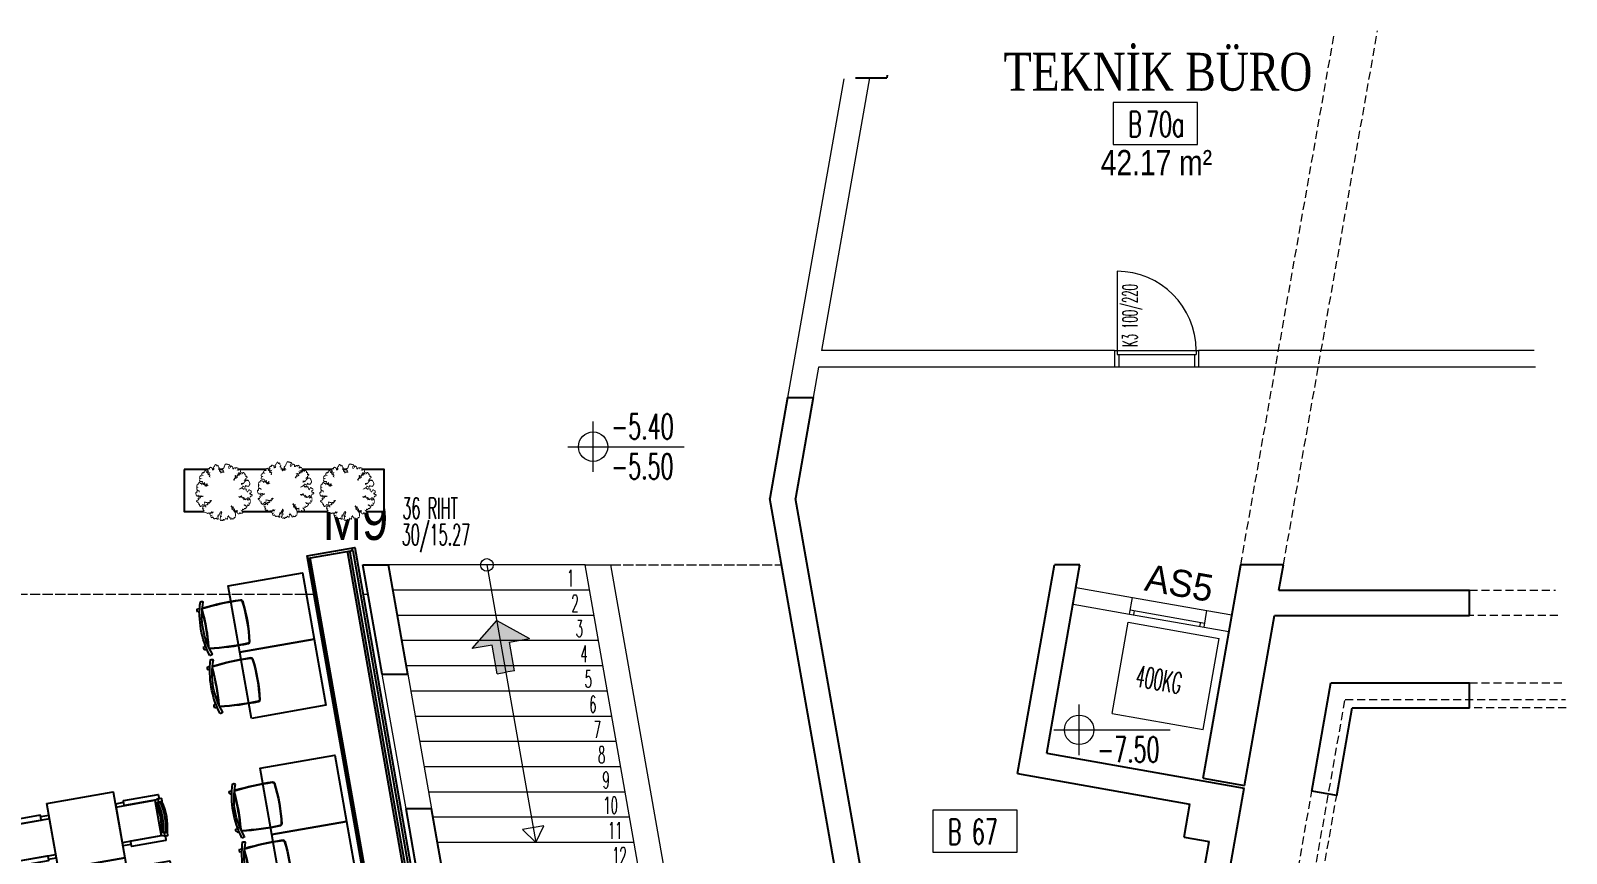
# Model space of a CAD drawing. Header units: millimetres. Extents: x 24907 to 30960, y 3978 to 9944.
# Drawn here: x 28677 to 30503, y 8967 to 9944 of the extents above; entities that cross this region are included whole.
import ezdxf
from ezdxf.enums import TextEntityAlignment as Align

# ---------------------------------------------------------------- set-up
doc = ezdxf.new("R2010")
doc.units = ezdxf.units.MM
doc.set_wipeout_variables(frame=1)
for name, pattern in [('ACAD_ISO02W100', [15, 12, -3]), ('DOT', [6.35, 0, -6.35]), ('HIDDEN', [9.525, 6.35, -3.175])]:
    doc.linetypes.add(name, pattern=pattern)
for name, color, linetype in [('7-DEC-FURN', 8, 'Continuous'), ('A-bitki', 252, 'Continuous'), ('A-tefris', 31, 'Continuous'), ('A-wipeout', 120, 'Continuous')]:
    doc.layers.add(name, color=color, linetype=linetype)
for name, color, linetype, lineweight in [('dv', 1, 'Continuous', 20), ('iz', 241, 'DOT', 13), ('kl', 5, 'Continuous', 25), ('KP', 102, 'Continuous', 5), ('MER', 132, 'Continuous', 9), ('ok', 152, 'Continuous', 13), ('P', 121, 'HIDDEN', 13), ('PN', 90, 'Continuous', 9), ('PR', 200, 'Continuous', 13), ('y2', 52, 'Continuous', 13), ('y3', 3, 'Continuous', 13), ('y4', 4, 'Continuous', 13), ('y5', 170, 'Continuous', 13)]:
    doc.layers.add(name, color=color, linetype=linetype, lineweight=lineweight)
doc.layers.add('M2', color=6, linetype='Continuous', lineweight=15, plot=False)
doc.styles.add('ARIAL', font='arial.ttf', dxfattribs={"width": 0.6, "height": 50})
doc.styles.add('GOTİC', font='bgothm.ttf', dxfattribs={"height": 20})
doc.styles.add('OLCUı100', font='romanstw.shx', dxfattribs={"width": 0.6, "height": 20})
doc.styles.add('TROMANS', font='romanstw.shx', dxfattribs={"width": 0.6, "height": 60})
doc.styles.add('yazi', font='times.ttf', dxfattribs={"height": 0.5})

# ---------------------------------------------------------------- blocks, each defined once
blk = doc.blocks.new('OKK')
at = {"layer": 'dv'}
for p, q in [((-115.2, -92.2), (0, 0)), ((0, 0), (115.2, -92.2)), ((-34.6, -92.2), (-115.2, -92.2)), ((-34.6, -207.4), (-34.6, -92.2)), ((34.6, -92.2), (115.2, -92.2)), ((34.6, -207.4), (34.6, -92.2)), ((-34.6, -207.4), (0, -207.4)), ((34.6, -207.4), (0, -207.4))]:
    blk.add_line(p, q, dxfattribs=at)
blk = doc.blocks.new('A$C6A431205')
at = {"layer": 'ok'}
blk.add_hatch(color=256, dxfattribs=at).paths.add_polyline_path([(-31.8, 37.1), (-7.7, 35.2), (-10.3, 0.8), (0, 0), (10.3, -0.8), (13, 33.7), (37.1, 31.8), (4.7, 62)])
at = {"layer": 'ok', "xscale": 0.3000000000276813, "yscale": 0.3000000000276813, "zscale": 0.3000000000276813, "rotation": 355.6645670049785}
blk.add_blockref('OKK', (4.7, 62), dxfattribs=at)
blk = doc.blocks.new('saksı2')
blk.add_wipeout([(138961.9, 69047.1), (138961.9, 68996.9), (139199.8, 68996.9), (139199.8, 69047.1)]).dxf.layer = 'A-wipeout'
at = {"ltscale": 100}
blk.add_lwpolyline([(139199.8, 68996.9), (139199.8, 69047.1), (138961.9, 69047.1), (138961.9, 68996.9)], close=True, dxfattribs=at)
blk = doc.blocks.new('WERGG')
for points in [[(-30.77, 3.19), (-30.79, 3.1), (-30.71, 3.01), (-30.76, 2.92), (-30.86, 2.96), (-30.87, 2.84), (-31.02, 2.84), (-31.12, 2.71), (-31.22, 2.81), (-31.34, 2.7), (-31.42, 2.73), (-31.36, 2.6), (-31.5, 2.54), (-31.34, 2.45), (-31.22, 2.35), (-31.15, 2.43), (-31.02, 2.38), (-30.99, 2.27), (-31, 2.18), (-31.15, 2.2), (-31.22, 2.07), (-31.2, 2), (-31.1, 2.04), (-31.09, 1.88), (-31, 1.83), (-30.97, 1.93), (-30.89, 1.93), (-30.89, 1.83), (-30.79, 1.91), (-30.87, 2.08), (-30.69, 1.96), (-30.57, 2.07), (-30.46, 2), (-30.36, 2.08), (-30.4, 1.9), (-30.54, 1.96), (-30.57, 1.8), (-30.72, 1.78), (-30.78, 1.67), (-30.93, 1.63), (-30.87, 1.51), (-30.75, 1.55), (-30.73, 1.37), (-30.66, 1.29), (-30.47, 1.45), (-30.54, 1.25), (-30.43, 1.22), (-30.43, 1.11), (-30.32, 1.08), (-30.22, 1.32), (-30.2, 1.14), (-30.06, 1.08), (-30.02, 1.36), (-29.85, 1.39), (-29.94, 1.55), (-29.69, 1.62), (-29.84, 1.72), (-29.77, 1.82), (-29.65, 1.79), (-29.62, 1.91), (-29.52, 1.69), (-29.55, 1.53), (-29.67, 1.5), (-29.69, 1.36), (-29.77, 1.4), (-29.65, 1.24), (-29.79, 1.22), (-29.75, 1.13), (-29.86, 1.04), (-29.72, 1), (-29.69, 0.89), (-29.53, 0.85), (-29.43, 1), (-29.44, 0.85), (-29.29, 0.85), (-29.18, 0.97), (-29.2, 1.07), (-29.1, 1.05), (-29.08, 1.11), (-28.99, 1.04), (-29.09, 0.99), (-29.11, 0.85), (-28.93, 0.85), (-28.97, 0.75), (-28.81, 0.79), (-28.72, 0.81), (-28.72, 0.97), (-28.78, 1), (-28.64, 1.01), (-28.75, 1.06), (-28.69, 1.1), (-28.75, 1.22), (-28.67, 1.28), (-28.72, 1.37), (-28.65, 1.44), (-28.56, 1.29), (-28.59, 1.21), (-28.45, 1.16), (-28.43, 0.97), (-28.33, 1.06), (-28.3, 0.96), (-28.18, 0.95), (-28.21, 0.82), (-28.06, 1), (-27.96, 0.99), (-27.99, 1.1), (-27.83, 1.1), (-27.82, 1.18), (-27.75, 1.15), (-27.83, 1.27), (-27.96, 1.34), (-27.86, 1.45), (-28.17, 1.46), (-28.1, 1.82), (-28.14, 1.9), (-28.11, 1.99), (-28.24, 1.94), (-28.32, 2.09), (-28.27, 2.2), (-27.99, 1.99), (-27.97, 1.81), (-27.87, 1.89), (-27.81, 1.74), (-27.82, 1.62), (-27.66, 1.7), (-27.63, 1.62), (-27.76, 1.52), (-27.63, 1.47), (-27.66, 1.35), (-27.55, 1.35), (-27.53, 1.52), (-27.43, 1.42), (-27.37, 1.54), (-27.25, 1.44), (-27.22, 1.64), (-27.1, 1.79), (-27.19, 1.82), (-27.16, 1.91), (-27.18, 2.01), (-27.16, 2.06), (-27.28, 2.11), (-27.24, 2.25), (-27.25, 2.35), (-27.08, 2.28), (-27.1, 2.14), (-27.02, 2.04), (-26.92, 2.11), (-26.98, 2.26), (-26.86, 2.19), (-26.88, 2.12), (-26.75, 2.15), (-26.82, 2.28), (-26.64, 2.41), (-26.69, 2.46), (-26.67, 2.58), (-26.74, 2.6), (-26.59, 2.72), (-26.91, 2.66), (-26.89, 2.77), (-27, 2.7), (-26.99, 2.82), (-27.11, 2.86), (-27.19, 2.88), (-27.14, 2.96), (-27.29, 2.96), (-27.33, 3.04), (-27.16, 3.13), (-26.97, 3.05), (-26.85, 2.98), (-26.9, 3.11), (-26.79, 3.11), (-26.77, 2.99), (-26.64, 3.01), (-26.56, 2.95), (-26.48, 3.02), (-26.57, 3.11), (-26.47, 3.19), (-26.61, 3.21), (-26.54, 3.32), (-26.71, 3.43), (-26.59, 3.56), (-26.74, 3.58), (-26.85, 3.56), (-26.82, 3.66), (-26.96, 3.66), (-26.77, 3.81), (-26.75, 3.87), (-26.62, 3.88), (-26.63, 3.94), (-26.73, 3.99), (-26.64, 4.04), (-26.66, 4.16), (-26.79, 4.18), (-26.75, 4.28), (-26.93, 4.29), (-27.03, 4.29), (-27.18, 4.23), (-27.39, 4.07), (-27.48, 3.93), (-27.58, 3.98), (-27.71, 3.88), (-27.85, 3.96), (-27.7, 4.07), (-27.71, 4.21), (-27.56, 4.14), (-27.51, 4.29), (-27.38, 4.28), (-27.38, 4.43), (-27.42, 4.53), (-27.14, 4.53), (-27.08, 4.6), (-27.21, 4.7), (-27.14, 4.82), (-27.18, 4.95), (-27.43, 4.76), (-27.38, 4.91), (-27.51, 4.92), (-27.5, 5.09), (-27.59, 5.07), (-27.57, 5.21), (-27.72, 5.31), (-27.76, 5.13), (-27.84, 5.14), (-27.82, 5.05), (-27.92, 5.1), (-27.86, 5.26), (-27.77, 5.32), (-27.92, 5.4), (-27.87, 5.46), (-27.87, 5.54), (-28.11, 5.52), (-28.04, 5.63), (-28.22, 5.63), (-28.32, 5.62), (-28.23, 5.41), (-28.36, 5.37), (-28.29, 5.2), (-28.36, 5.07), (-28.28, 5.05), (-28.5, 4.93), (-28.54, 4.76), (-28.48, 4.73), (-28.56, 4.6), (-28.63, 4.57), (-28.66, 4.78), (-28.76, 4.86), (-28.52, 5), (-28.59, 5.08), (-28.47, 5.17), (-28.41, 5.29), (-28.55, 5.41), (-28.56, 5.51), (-28.43, 5.58), (-28.67, 5.64), (-28.74, 5.81), (-28.8, 5.61), (-28.96, 5.57), (-28.99, 5.71), (-29.1, 5.73), (-29.09, 5.64), (-29.21, 5.57), (-29.09, 5.5), (-28.98, 5.41), (-29.07, 5.33), (-29.27, 5.3), (-29.14, 5.18), (-29.27, 5.24), (-29.27, 5.09), (-29.21, 5.03), (-29.36, 4.92), (-29.27, 4.73), (-29.26, 4.55), (-29.43, 4.84), (-29.57, 4.98), (-29.65, 4.96), (-29.5, 5.16), (-29.67, 5.23), (-29.61, 5.35), (-29.58, 5.48), (-29.76, 5.59), (-29.93, 5.54), (-30.04, 5.47), (-30.05, 5.33), (-29.91, 5.18), (-29.79, 5.1), (-29.71, 4.93), (-29.66, 4.81), (-29.85, 4.83), (-29.87, 5.04), (-29.95, 5.14), (-30.07, 5.06), (-30.09, 5.2), (-30.14, 5.08), (-30.19, 5.22), (-30.28, 5.22), (-30.38, 5.35), (-30.38, 5.21), (-30.54, 5.24), (-30.57, 5.13), (-30.68, 5.14), (-30.76, 5.06), (-30.64, 4.97), (-30.75, 4.87), (-30.6, 4.86), (-30.64, 4.75), (-30.52, 4.7), (-30.53, 4.59), (-30.42, 4.5), (-30.31, 4.53), (-30.28, 4.44), (-30.22, 4.34), (-30.25, 4.27), (-30.06, 4.26), (-30.11, 4.09), (-30.32, 4.22), (-30.42, 4.3), (-30.48, 4.2), (-30.58, 4.34), (-30.5, 4.43), (-30.63, 4.51), (-30.71, 4.39), (-30.67, 4.57), (-30.82, 4.56), (-30.78, 4.68), (-30.92, 4.75), (-31.03, 4.68), (-30.96, 4.57), (-31.02, 4.42), (-31.13, 4.55), (-31.2, 4.4), (-31.09, 4.32), (-31.21, 4.26), (-31.09, 4.18), (-31.11, 4.04), (-31.27, 4.04), (-31.34, 3.91), (-31.24, 3.89), (-31.16, 3.8), (-31.09, 3.73), (-31.24, 3.66), (-31.36, 3.67), (-31.45, 3.77), (-31.53, 3.46), (-31.43, 3.39), (-31.28, 3.34), (-31.16, 3.29), (-31.09, 3.19), (-30.92, 3.31), (-30.86, 3.24), (-30.86, 3.42), (-30.77, 3.19)], [(-29.21, 3.37), (-29.08, 3.27), (-29.12, 3.13), (-29.1, 3.02), (-29.07, 2.89)], [(-28.81, 3.41), (-28.92, 3.33), (-29.05, 3.36), (-29.15, 3.48)], [(-28.75, 3.33), (-28.92, 3.21), (-28.98, 3.12), (-28.97, 3.01)]]:
    blk.add_lwpolyline(points)
blk.add_wipeout([(-27.18, 4.95), (-27.14, 4.82), (-27.21, 4.7), (-27.08, 4.6), (-27.14, 4.53), (-27.42, 4.53), (-27.38, 4.43), (-27.38, 4.28), (-27.51, 4.29), (-27.56, 4.14), (-27.71, 4.21), (-27.7, 4.07), (-27.85, 3.96), (-27.71, 3.88), (-27.58, 3.98), (-27.48, 3.93), (-27.39, 4.07), (-27.18, 4.23), (-27.03, 4.29), (-26.93, 4.29), (-26.75, 4.28), (-26.79, 4.18), (-26.66, 4.16), (-26.64, 4.04), (-26.73, 3.99), (-26.63, 3.94), (-26.62, 3.88), (-26.75, 3.87), (-26.77, 3.81), (-26.96, 3.66), (-26.82, 3.66), (-26.85, 3.56), (-26.74, 3.58), (-26.59, 3.56), (-26.71, 3.43), (-26.54, 3.32), (-26.61, 3.21), (-26.47, 3.19), (-26.57, 3.11), (-26.48, 3.02), (-26.56, 2.95), (-26.64, 3.01), (-26.77, 2.99), (-26.79, 3.11), (-26.9, 3.11), (-26.85, 2.98), (-26.97, 3.05), (-27.16, 3.13), (-27.33, 3.04), (-27.29, 2.96), (-27.14, 2.96), (-27.19, 2.88), (-27.11, 2.86), (-26.99, 2.82), (-27, 2.7), (-26.89, 2.77), (-26.91, 2.66), (-26.59, 2.72), (-26.74, 2.6), (-26.67, 2.58), (-26.69, 2.46), (-26.64, 2.41), (-26.82, 2.28), (-26.75, 2.15), (-26.88, 2.12), (-26.86, 2.19), (-26.98, 2.26), (-26.92, 2.11), (-27.02, 2.04), (-27.1, 2.14), (-27.08, 2.28), (-27.25, 2.35), (-27.24, 2.25), (-27.28, 2.11), (-27.16, 2.06), (-27.18, 2.01), (-27.16, 1.91), (-27.19, 1.82), (-27.1, 1.79), (-27.22, 1.64), (-27.25, 1.44), (-27.37, 1.54), (-27.43, 1.42), (-27.53, 1.52), (-27.55, 1.35), (-27.66, 1.35), (-27.63, 1.47), (-27.76, 1.52), (-27.63, 1.62), (-27.66, 1.7), (-27.82, 1.62), (-27.81, 1.74), (-27.87, 1.89), (-27.97, 1.81), (-27.99, 1.99), (-28.27, 2.2), (-28.32, 2.09), (-28.24, 1.94), (-28.11, 1.99), (-28.14, 1.9), (-28.1, 1.82), (-28.17, 1.46), (-27.86, 1.45), (-27.96, 1.34), (-27.83, 1.27), (-27.75, 1.15), (-27.82, 1.18), (-27.83, 1.1), (-27.99, 1.1), (-27.96, 0.99), (-28.06, 1), (-28.21, 0.82), (-28.18, 0.95), (-28.3, 0.96), (-28.33, 1.06), (-28.43, 0.97), (-28.45, 1.16), (-28.59, 1.21), (-28.56, 1.29), (-28.65, 1.44), (-28.72, 1.37), (-28.67, 1.28), (-28.75, 1.22), (-28.69, 1.1), (-28.75, 1.06), (-28.64, 1.01), (-28.78, 1), (-28.72, 0.97), (-28.72, 0.81), (-28.81, 0.79), (-28.97, 0.75), (-28.93, 0.85), (-29.11, 0.85), (-29.09, 0.99), (-28.99, 1.04), (-29.08, 1.11), (-29.1, 1.05), (-29.2, 1.07), (-29.18, 0.97), (-29.29, 0.85), (-29.44, 0.85), (-29.43, 1), (-29.53, 0.85), (-29.69, 0.89), (-29.72, 1), (-29.86, 1.04), (-29.75, 1.13), (-29.79, 1.22), (-29.65, 1.24), (-29.77, 1.4), (-29.69, 1.36), (-29.67, 1.5), (-29.55, 1.53), (-29.52, 1.69), (-29.62, 1.91), (-29.65, 1.79), (-29.77, 1.82), (-29.84, 1.72), (-29.69, 1.62), (-29.94, 1.55), (-29.85, 1.39), (-30.02, 1.36), (-30.06, 1.08), (-30.2, 1.14), (-30.22, 1.32), (-30.32, 1.08), (-30.43, 1.11), (-30.43, 1.22), (-30.54, 1.25), (-30.47, 1.45), (-30.66, 1.29), (-30.73, 1.37), (-30.75, 1.55), (-30.87, 1.51), (-30.93, 1.63), (-30.78, 1.67), (-30.72, 1.78), (-30.57, 1.8), (-30.54, 1.96), (-30.4, 1.9), (-30.36, 2.08), (-30.46, 2), (-30.57, 2.07), (-30.69, 1.96), (-30.87, 2.08), (-30.79, 1.91), (-30.89, 1.83), (-30.89, 1.93), (-30.97, 1.93), (-31, 1.83), (-31.09, 1.88), (-31.1, 2.04), (-31.2, 2), (-31.22, 2.07), (-31.15, 2.2), (-31, 2.18), (-30.99, 2.27), (-31.02, 2.38), (-31.15, 2.43), (-31.22, 2.35), (-31.34, 2.45), (-31.5, 2.54), (-31.36, 2.6), (-31.42, 2.73), (-31.34, 2.7), (-31.22, 2.81), (-31.12, 2.71), (-31.02, 2.84), (-30.87, 2.84), (-30.86, 2.96), (-30.76, 2.92), (-30.71, 3.01), (-30.79, 3.1), (-30.77, 3.19), (-30.86, 3.42), (-30.86, 3.24), (-30.92, 3.31), (-31.09, 3.19), (-31.16, 3.29), (-31.28, 3.34), (-31.43, 3.39), (-31.53, 3.46), (-31.45, 3.77), (-31.36, 3.67), (-31.24, 3.66), (-31.09, 3.73), (-31.16, 3.8), (-31.24, 3.89), (-31.34, 3.91), (-31.27, 4.04), (-31.11, 4.04), (-31.09, 4.18), (-31.21, 4.26), (-31.09, 4.32), (-31.2, 4.4), (-31.13, 4.55), (-31.02, 4.42), (-30.96, 4.57), (-31.03, 4.68), (-30.92, 4.75), (-30.78, 4.68), (-30.82, 4.56), (-30.67, 4.57), (-30.71, 4.39), (-30.63, 4.51), (-30.5, 4.43), (-30.58, 4.34), (-30.48, 4.2), (-30.42, 4.3), (-30.32, 4.22), (-30.11, 4.09), (-30.06, 4.26), (-30.25, 4.27), (-30.22, 4.34), (-30.28, 4.44), (-30.31, 4.53), (-30.42, 4.5), (-30.53, 4.59), (-30.52, 4.7), (-30.64, 4.75), (-30.6, 4.86), (-30.75, 4.87), (-30.64, 4.97), (-30.76, 5.06), (-30.68, 5.14), (-30.57, 5.13), (-30.54, 5.24), (-30.38, 5.21), (-30.38, 5.35), (-30.28, 5.22), (-30.19, 5.22), (-30.14, 5.08), (-30.09, 5.2), (-30.07, 5.06), (-29.95, 5.14), (-29.87, 5.04), (-29.85, 4.83), (-29.66, 4.81), (-29.71, 4.93), (-29.79, 5.1), (-29.91, 5.18), (-30.05, 5.33), (-30.04, 5.47), (-29.93, 5.54), (-29.76, 5.59), (-29.58, 5.48), (-29.61, 5.35), (-29.67, 5.23), (-29.5, 5.16), (-29.65, 4.96), (-29.57, 4.98), (-29.43, 4.84), (-29.26, 4.55), (-29.27, 4.73), (-29.36, 4.92), (-29.21, 5.03), (-29.27, 5.09), (-29.27, 5.24), (-29.14, 5.18), (-29.27, 5.3), (-29.07, 5.33), (-28.98, 5.41), (-29.09, 5.5), (-29.21, 5.57), (-29.09, 5.64), (-29.1, 5.73), (-28.99, 5.71), (-28.96, 5.57), (-28.8, 5.61), (-28.74, 5.81), (-28.67, 5.64), (-28.43, 5.58), (-28.56, 5.51), (-28.55, 5.41), (-28.41, 5.29), (-28.47, 5.17), (-28.59, 5.08), (-28.52, 5), (-28.76, 4.86), (-28.66, 4.78), (-28.63, 4.57), (-28.56, 4.6), (-28.48, 4.73), (-28.54, 4.76), (-28.5, 4.93), (-28.28, 5.05), (-28.36, 5.07), (-28.29, 5.2), (-28.36, 5.37), (-28.23, 5.41), (-28.32, 5.62), (-28.22, 5.63), (-28.04, 5.63), (-28.11, 5.52), (-27.87, 5.54), (-27.87, 5.46), (-27.92, 5.4), (-27.77, 5.32), (-27.86, 5.26), (-27.92, 5.1), (-27.82, 5.05), (-27.84, 5.14), (-27.76, 5.13), (-27.72, 5.31), (-27.57, 5.21), (-27.59, 5.07), (-27.5, 5.09), (-27.51, 4.92), (-27.38, 4.91), (-27.43, 4.76)])
blk = doc.blocks.new('sedir_')
blk.add_wipeout([(-23633.7, 10472.1), (-23576.4, 10472.1), (-23576.3, 9849.8), (-23633.6, 9849.8)]).translate(0, 0, 0)
at = {"layer": '7-DEC-FURN', "extrusion": (-4.7823e-09, -3.96774e-09, 1), "elevation": 0}
for points in [[(-23576.4, 10472.1), (-23633.7, 10472.1), (-23633.6, 9849.8), (-23576.3, 9849.8)], [(-23579.4, 10469.1), (-23632.7, 10469.1), (-23632.6, 9852.8), (-23579.3, 9852.8)]]:
    blk.add_lwpolyline(points, close=True, dxfattribs=at)
for points in [[(-23630.7, 10469.1), (-23630.6, 9852.8)], [(-23579.4, 10469.1), (-23579.4, 10472.1)], [(-23579.3, 9852.8), (-23579.3, 9849.8)]]:
    blk.add_lwpolyline(points, dxfattribs=at)
for points in [[(-23585.1, 10469.1, 0.09677), (-23585.6, 10467.2), (-23585.5, 9854.7, 0.09677), (-23585, 9852.8, 0.09677)], [(-23579.6, 10469.1), (-23580.6, 10469.1, 0.36783), (-23582.8, 10467.1), (-23582.7, 9854.8, 0.36783), (-23580.6, 9852.8), (-23579.6, 9852.8)]]:
    blk.add_lwpolyline(points, format="xyb", dxfattribs=at)
blk = doc.blocks.new('sandalye_cuba')
blk.add_wipeout([(53055.5, -17375), (53062.8, -17372.3), (53061.2, -17393.9), (53061.1, -17417.9), (53062.2, -17420.5), (53081, -17422.1), (53095.1, -17422.2), (53114.3, -17420.5), (53115.7, -17418.6), (53116.8, -17396.6), (53113.8, -17373), (53121.3, -17374.8), (53122.4, -17370), (53113.6, -17367.9), (53113.4, -17364.1), (53107.3, -17364.3), (53107.4, -17366.3), (53094.8, -17364.8), (53084, -17364.7), (53069.6, -17366.3), (53068, -17366.5), (53067.8, -17364.6), (53063.2, -17364.6), (53063.2, -17368), (53055, -17370.2)])
at = {"layer": '7-DEC-FURN'}
for points in [[(53063.6, -17365.6), (53063.6, -17368.4)], [(53067.4, -17367.6), (53067.4, -17365.6)], [(53109.1, -17367.6), (53109.1, -17365.6)], [(53112.9, -17365.6), (53112.9, -17368.4)]]:
    blk.add_lwpolyline(points, dxfattribs=at)
for centre, radius, start, end in [((53058.9, -17371.5), 3.28, 162.9537, 227.0808), ((53088.2, -17473.7), 108.1, 72.5077, 107.4923), ((53088.2, -17456.2), 88.1, 68.9829, 111.0171), ((53374.4, -17407.8), 312.9, 173.3436, 181.864), ((53374.4, -17407.8), 312.4, 173.3436, 181.864), ((53065.5, -17368.9), 3.81, 60.3166, 119.6834), ((53088.2, -17153.9), 218.1, 264.1409, 275.8591), ((53088.2, -17153.9), 217.6, 264.5054, 275.4946), ((53111, -17368.9), 3.81, 60.3166, 119.6834), ((52802.1, -17407.8), 312.4, 358.136, 6.6564), ((52802.1, -17407.8), 312.9, 358.136, 6.6564), ((53117.6, -17371.5), 3.28, 312.9192, 17.0463), ((53063.7, -17417.9), 2, 181.864, 262.4968), ((53063.7, -17417.9), 1.5, 181.864, 262.4968), ((53088.2, -17231.5), 190.1, 262.4968, 277.5032), ((53088.2, -17231.5), 189.6, 262.4968, 277.5032), ((53112.8, -17417.9), 1.5, 277.5032, 358.136), ((53112.8, -17417.9), 2, 277.5032, 358.136)]:
    blk.add_arc(centre, radius, start, end, dxfattribs=at)
blk = doc.blocks.new('sandalye-01-p')
blk.add_wipeout([(57.7, 0), (57.2, 8.1), (55.2, 18.5), (54.7, 18.5), (55.2, 19), (55.2, 22), (54.7, 22.5), (52.3, 22.5), (52.3, 27.5), (10.5, 27.5), (10, 27), (10, 25.5), (0.5, 25.5), (0, 25), (0, -25), (0.5, -25.5), (10, -25.5), (10, -27), (10.5, -27.5), (51.8, -27.5), (52.3, -27), (52.3, -22.5), (54.7, -22.5), (55.2, -22), (55.2, -19), (54.7, -18.5), (55.2, -18.5), (56.8, -10.8)])
for p, q in [((51.2, 18.5), (47, 17.5)), ((52.9, 18.5), (48.1, 17.3)), ((51.2, 22.5), (49.1, 22)), ((49.1, 21.5), (49.1, 22)), ((51.2, 18.5), (55.2, 18.5)), ((48.1, 17.3), (47, 17.3)), ((48.1, -17.3), (47, -17.3)), ((51.2, -18.5), (47, -17.5)), ((53, -18.5, 0), (48.1, -17.3, 0)), ((49.1, -21.5), (49.1, -22)), ((51.2, -22.5), (49.1, -22)), ((51.2, -22.5), (49.1, -22)), ((51.2, -18.5), (55.2, -18.5))]:
    blk.add_line(p, q)
for points in [[(10, -25.5), (0.5, -25.5, -0.414214), (0, -25), (0, 25, -0.414214), (0.5, 25.5), (10, 25.5)], [(49.1, 21.5), (10.5, 21.5, -0.414214), (10, 22), (10, 27, -0.414214), (10.5, 27.5), (52.3, 27.5), (52.3, 22.5)], [(49.1, -21.5), (10.5, -21.5, 0.414214), (10, -22), (10, -27, 0.414214), (10.5, -27.5), (51.8, -27.5, 0.414214), (52.3, -27), (52.3, -22.5)]]:
    blk.add_lwpolyline(points, format="xyb")
blk.add_lwpolyline([(0, -21.5), (0, 21.5), (47, 21.5), (47, -21.5)], close=True)
for points in [[(51.7, 22.5), (54.7, 22.5, -0.414214), (55.2, 22), (55.2, 19, -0.414214), (54.7, 18.5), (51.7, 18.5, -0.414214), (51.2, 19), (51.2, 22, -0.414214)], [(51.7, -22.5), (54.7, -22.5, 0.414214), (55.2, -22), (55.2, -19, 0.414214), (54.7, -18.5), (51.7, -18.5, 0.414214), (51.2, -19), (51.2, -22, 0.414214)]]:
    blk.add_lwpolyline(points, format="xyb", close=True)
for centre, radius, start, end in [((-15.2, 0, 0), 68.9, 15.5809, 15.5887), ((-12.2, 0), 67.7, 344.1276, 15.8724), ((-11.2, 0), 68.9, 344.4113, 15.5887), ((-17.3, 0), 67.7, 345.1598, 14.8482), ((-16.2, 0, 0), 68.9, 344.9605, 15.0473)]:
    blk.add_arc(centre, radius, start, end)
blk = doc.blocks.new('masa-01-p')
at = {"xscale": -1}
for p in [(-40, -40), (-40, -120)]:
    blk.add_blockref('sandalye-01-p', p, dxfattribs=at)
for p in [(40, -40), (40, -120)]:
    blk.add_blockref('sandalye-01-p', p)
blk.add_wipeout([(-40, 0), (40, 0), (40, -80), (-40, -80)]).dxf.layer = 'A-wipeout'
blk.add_lwpolyline([(-40, 0), (40, 0), (40, -80), (-40, -80)], close=True)
blk.add_wipeout([(-40, -80), (40, -80), (40, -160), (-40, -160)]).dxf.layer = 'A-wipeout'
blk.add_lwpolyline([(-40, -80), (40, -80), (40, -160), (-40, -160)], close=True)

msp = doc.modelspace()

# ---------------------------------------------------------------- linework, layer by layer
at = {"layer": 'dv', "ltscale": 1.5}
for p, q in [((29643.6, 9887), (29576.8, 9508.2)), ((29674.3, 9888.2), (29617.2, 9564.3)), ((29965.5, 9564.3), (29617.2, 9564.3)), ((29965.5, 9564.3), (29965.5, 9544.3)), ((30464.2, 9564.3), (30065.5, 9564.3)), ((30065.5, 9564.3), (30065.5, 9544.3)), ((29613.7, 9544.3), (29607.3, 9508.2)), ((29965.5, 9544.3), (29613.7, 9544.3)), ((30466, 9544.3), (30065.5, 9544.3))]:
    msp.add_line(p, q, dxfattribs=at)
at = {"layer": 'dv'}
for p, q in [((29919.7, 9282.5), (29986.8, 9270.6)), ((29916.2, 9262.8), (29983.3, 9250.9)), ((29983.3, 9250.9), (29986.8, 9270.6)), ((30072, 9235.3), (30075.4, 9255)), ((30075.4, 9255), (30105, 9249.8)), ((30072, 9235.3), (30101.5, 9230.1))]:
    msp.add_line(p, q, dxfattribs=at)
at = {"layer": 'iz', "linetype": 'ACAD_ISO02W100'}
for p, q in [((29366.5, 9309.3), (29569.6, 9309.3)), ((29078.2, 9274.3), (28335.4, 9274.3))]:
    msp.add_line(p, q, dxfattribs=at)
at = {"layer": 'kl', "ltscale": 0.5}
for p, q in [((29657.5, 9888.2), (29694.6, 9888.2)), ((29576.8, 9508.2), (29607.3, 9508.2))]:
    msp.add_line(p, q, dxfattribs=at)
at = {"layer": 'kl'}
for p, q in [((29695.2, 9891.6), (29694.6, 9888.2)), ((29576.8, 9508.2), (29555.7, 9388.2)), ((29607.3, 9508.2), (29586.1, 9388.2)), ((29721.2, 8449.3), (29555.7, 9388.2)), ((29751.7, 8449.3), (29586.1, 9388.2)), ((29072, 9309.3), (29102.5, 9309.3)), ((29095, 9179.3), (29072, 9309.3)), ((29125.4, 9179.3), (29102.5, 9309.3)), ((29850.2, 9061.2), (29894, 9309.3)), ((29885, 9085.5), (29924.4, 9309.3)), ((29924.4, 9309.3), (29894, 9309.3)), ((30070.8, 9055.8), (30115.5, 9309.3)), ((30166.3, 9309.3), (30115.5, 9309.3)), ((30161, 9279.3), (30166.3, 9309.3)), ((30161, 9279.3), (30387.6, 9279.3)), ((30279.3, 9279.3), (30387.6, 9279.3)), ((30120, 9047.1), (30155.7, 9249.3)), ((30155.7, 9249.3), (30387.6, 9249.3)), ((30243.5, 9249.3), (30387.6, 9249.3)), ((29095, 9179.3), (29125.4, 9179.3)), ((29885, 9085.5), (30119.5, 9044.1)), ((29850.2, 9061.2), (30055.2, 9025)), ((30070.8, 9055.8), (30120, 9047.1)), ((30078.4, 8811.2), (30119.5, 9044.1)), ((29162, 8799.3), (29123.2, 9019.3)), ((29153.6, 9019.3), (29123.2, 9019.3)), ((29192.4, 8799.3), (29153.6, 9019.3)), ((30048.3, 8985.6), (30055.2, 9025)), ((30048.3, 8985.6), (30077.8, 8980.4)), ((30048.9, 8816.4), (30077.8, 8980.4))]:
    msp.add_line(p, q, dxfattribs=at)
at = {"layer": 'kl', "ltscale": 2}
for p, q in [((30387.6, 9249.3), (30387.6, 9279.3)), ((30387.6, 9139.3), (30387.6, 9169.3)), ((30229.6, 9035.1), (30200.1, 9040.3))]:
    msp.add_line(p, q, dxfattribs=at)
at = {"layer": 'kl', "linetype": 'ByBlock', "ltscale": 0.5}
for p, q in [((30200.1, 9040.3), (30222.8, 9169.3)), ((30229.6, 9035.1), (30248, 9139.3))]:
    msp.add_line(p, q, dxfattribs=at)
at = {"layer": 'kl', "linetype": 'ByBlock'}
for p, q in [((30222.8, 9169.3), (30387.6, 9169.3)), ((30248, 9139.3), (30387.6, 9139.3))]:
    msp.add_line(p, q, dxfattribs=at)
at = {"layer": 'KP', "ltscale": 2}
for p, q in [((29984.2, 9255.8), (30072.8, 9240.2)), ((29986.8, 9270.6), (30075.4, 9255)), ((29962.5, 9132.7), (29981.6, 9241.1)), ((29981.6, 9241.1), (30089.9, 9222)), ((29983.3, 9250.9), (30072, 9235.3)), ((29988.3, 9250.1), (29989.1, 9255)), ((30067, 9236.2), (30067.9, 9241.1)), ((30070.8, 9113.6), (30089.9, 9222)), ((29962.5, 9132.7), (30070.8, 9113.6))]:
    msp.add_line(p, q, dxfattribs=at)
at = {"layer": 'MER'}
for p, q in [((29336.1, 9309.3), (29102.5, 9309.3)), ((29219.3, 9309.3), (29277.5, 8979.3)), ((29341.3, 9279.3), (29107.8, 9279.3)), ((29346.6, 9249.3), (29113.1, 9249.3)), ((29351.9, 9219.3), (29118.4, 9219.3)), ((29357.2, 9189.3), (29123.7, 9189.3)), ((29362.5, 9159.3), (29129, 9159.3)), ((29367.8, 9129.3), (29134.2, 9129.3)), ((29373.1, 9099.3), (29139.5, 9099.3)), ((29378.4, 9069.3), (29144.8, 9069.3)), ((29383.7, 9039.3), (29150.1, 9039.3)), ((29389, 9009.3), (29155.4, 9009.3)), ((29287.1, 8999.3), (29261.5, 8994.8)), ((29261.5, 8994.8), (29277.5, 8979.3)), ((29277.5, 8979.3), (29287.1, 8999.3)), ((29394.2, 8979.3), (29160.7, 8979.3))]:
    msp.add_line(p, q, dxfattribs=at)
msp.add_circle((29219.3, 9309.3), 7.5, dxfattribs=at)
at = {"layer": 'P', "ltscale": 1.5}
for p, q in [((30115.5, 9309.3), (30226.6, 9939.6)), ((30166.3, 9309.3), (30278.2, 9944.3)), ((30387.6, 9279.3), (30489.9, 9279.3)), ((30492.6, 9249.3), (30387.6, 9249.3)), ((30387.6, 9169.3), (30499.8, 9169.3)), ((30116.2, 8449.4), (30239.6, 9149.3)), ((30239.6, 9149.3), (30501.7, 9149.3)), ((30502.6, 9139.3), (30387.6, 9139.3)), ((30121.9, 8597.1), (30200.1, 9040.3)), ((30151.5, 8591.9), (30229.6, 9035.1))]:
    msp.add_line(p, q, dxfattribs=at)
at = {"layer": 'PN'}
for p, q in [((29968.5, 9658.3), (29968.5, 9559.3)), ((29965.5, 9564.3), (30065.5, 9564.3)), ((29968.5, 9559.3), (30062.5, 9559.3)), ((29970.5, 9559.3), (29970.5, 9544.3)), ((30060.5, 9559.3), (30060.5, 9544.3)), ((30062.5, 9564.3), (30062.5, 9559.3)), ((30065.5, 9544.3), (29965.5, 9544.3))]:
    msp.add_line(p, q, dxfattribs=at)
msp.add_arc((29968.5, 9564.3), 94, 0, 90, dxfattribs=at)
at = {"layer": 'PR'}
for p, q in [((29399.5, 8949.3), (29336.1, 9309.3)), ((29336.1, 9309.3), (29366.5, 9309.3)), ((29430, 8949.3), (29366.5, 9309.3)), ((29123.2, 9019.3), (29095, 9179.3)), ((29125.4, 9179.3), (29153.6, 9019.3))]:
    msp.add_line(p, q, dxfattribs=at)
at = {"layer": 'y3'}
for p, q in [((29345.6, 9419.8), (29345.6, 9479.8)), ((29315.6, 9449.8), (29453.9, 9449.8)), ((29923.4, 9083.3), (29923.4, 9143.3)), ((29893.4, 9113.3), (30031.7, 9113.3))]:
    msp.add_line(p, q, dxfattribs=at)
for points in [[(29964, 9859.1), (29964, 9809.1), (30064, 9809.1), (30064, 9859.1)], [(29749.6, 9017.9), (29749.6, 8967.9), (29849.6, 8967.9), (29849.6, 9017.9)]]:
    msp.add_lwpolyline(points, close=True, dxfattribs=at)
for centre in [(29345.6, 9449.8), (29923.4, 9113.3)]:
    msp.add_circle(centre, 17.5, dxfattribs=at)

# ---------------------------------------------------------------- block references
at = {"layer": 'A-tefris', "ltscale": 100, "extrusion": (1.6901e-07, 2.76014e-08, 1), "xscale": -1, "rotation": 99.99087414057406}
for p in [(2579, 58434.2, 0), (2617.1, 58217.5, 0)]:
    msp.add_blockref('sandalye_cuba', p, dxfattribs=at)
at = {"layer": 'A-tefris', "ltscale": 100, "xscale": 0.9990096997774666, "yscale": 0.9990096997753426, "zscale": 0.9990096997774666, "rotation": 9.990874140491021}
msp.add_blockref('masa-01-p', (28735.7, 9032.7, 0), dxfattribs=at)
at = {"layer": 'ok', "ltscale": 1.5, "rotation": 14.33543299528958}
msp.add_blockref('A$C6A431205', (29241.8, 9181.8), dxfattribs=at)

# ---------------------------------------------------------------- texts
at = {"layer": 'M2', "style": 'ARIAL', "width": 0.8}
msp.add_text('42.17 m²', height=30, rotation=0, dxfattribs=at).set_placement((30015.3, 9772.5), align=Align.CENTER)
at = {"layer": 'y2', "style": 'OLCUı100', "width": 0.5}
msp.add_text('K3 100/220', height=17.5, rotation=90, dxfattribs=at).set_placement((29992.6, 9568.5))
for s, height, rotation, p in [('1', 20, 0, (29318.8, 9283.6)), ('2', 20, 0, (29324.1, 9253.6)), ('3', 20, 0, (29329.4, 9223.6)), ('4', 20, 0, (29334.7, 9193.6)), ('5', 20, 0, (29340, 9163.6)), ('400KG', 25, 350, (30016.1, 9160.6)), ('6', 20, 0, (29345.3, 9133.6)), ('7', 20, 0, (29350.5, 9103.6)), ('8', 20, 0, (29355.8, 9073.6)), ('9', 20, 0, (29361.1, 9043.6)), ('10', 20, 0, (29366.4, 9013.6)), ('11', 20, 0, (29371.7, 8983.6)), ('12', 20, 0, (29377, 8953.6))]:
    msp.add_text(s, height=height, rotation=rotation, dxfattribs=at).set_placement(p, align=Align.CENTER)
at = {"layer": 'y3', "style": 'TROMANS', "width": 0.6}
for s, p in [('B', (29989.9, 9818.2)), ('70a', (30025.7, 9818.2)), ('-5.40', (29404.3, 9458.8)), ('-5.50', (29404.2, 9411.4)), ('-7.50', (29982, 9074.9)), ('B', (29775.5, 8977.1)), ('67', (29811.3, 8977.1))]:
    msp.add_text(s, height=30, rotation=360, dxfattribs=at).set_placement(p, align=Align.CENTER)
at = {"layer": 'y3', "style": 'OLCUı100', "width": 0.5}
for s, p in [('36 RIHT', (29118.9, 9364.1)), ('30/15.27', (29118.1, 9332.7))]:
    msp.add_text(s, height=25, rotation=0, dxfattribs=at).set_placement(p)
at = {"layer": 'y4', "style": 'yazi', "width": 0.8}
msp.add_text('TEKNİK BÜRO', height=45, rotation=0, dxfattribs=at).set_placement((30017.2, 9873), align=Align.CENTER)
at = {"layer": 'y4', "style": 'GOTİC'}
msp.add_text('AS5', height=32, rotation=350, dxfattribs=at).set_placement((30039.7, 9272.1), align=Align.CENTER)
at = {"layer": 'y5', "style": 'ARIAL', "width": 0.8}
msp.add_text('M9', height=50, rotation=0, dxfattribs=at).set_placement((29063.1, 9339), align=Align.CENTER)

# ---------------------------------------------------------------- next in the draw order: block references
at = {"layer": 'A-tefris', "ltscale": 100, "rotation": 179.9998876686304}
msp.add_blockref('saksı2', (168059.4, 78419.5), dxfattribs=at)
at = {"layer": 'A-tefris', "ltscale": 100, "xscale": -1, "rotation": 189.9991090761483}
msp.add_blockref('sedir_', (50570.2, 23123.8, 0), dxfattribs=at)
at = {"layer": 'A-tefris', "ltscale": 100, "extrusion": (1.6901e-07, 2.76014e-08, 1), "xscale": -1, "rotation": 99.99087414057406}
for p in [(2566.8, 58503.1, 0), (2605, 58286.5, 0)]:
    msp.add_blockref('sandalye_cuba', p, dxfattribs=at)

# ---------------------------------------------------------------- next in the draw order: linework, layer by layer
at = {"layer": 'A-tefris', "ltscale": 100, "extrusion": (7.02878e-10, -1.9828e-09, 1), "elevation": 0}
for points in [[(28925.5, 9205.6), (28911.6, 9284.4), (29000.2, 9300), (29014.1, 9221.2), (28925.5, 9205.6)], [(28939.4, 9126.8), (28925.5, 9205.6), (29014.1, 9221.2), (29028, 9142.4), (28939.4, 9126.8)], [(28963.7, 8988.9), (28949.8, 9067.7), (29038.4, 9083.3), (29052.3, 9004.5), (28963.7, 8988.9)], [(28977.5, 8910.1), (28963.7, 8988.9), (29052.3, 9004.5), (29066.2, 8925.7), (28977.5, 8910.1)]]:
    msp.add_lwpolyline(points, dxfattribs=at)

# ---------------------------------------------------------------- next in the draw order: block references
at = {"layer": 'A-bitki', "xscale": 13.10128620315817, "yscale": 13.10128620315663, "zscale": 13.10128620315817, "rotation": 269.99988766874}
for p in [(28863.8, 9015.6), (29011.2, 9015.6)]:
    msp.add_blockref('WERGG', p, dxfattribs=at)

# ---------------------------------------------------------------- next in the draw order: block references
msp.add_blockref('WERGG', (28937.1, 9018.2), dxfattribs=at)

doc.saveas('drawing.dxf')
